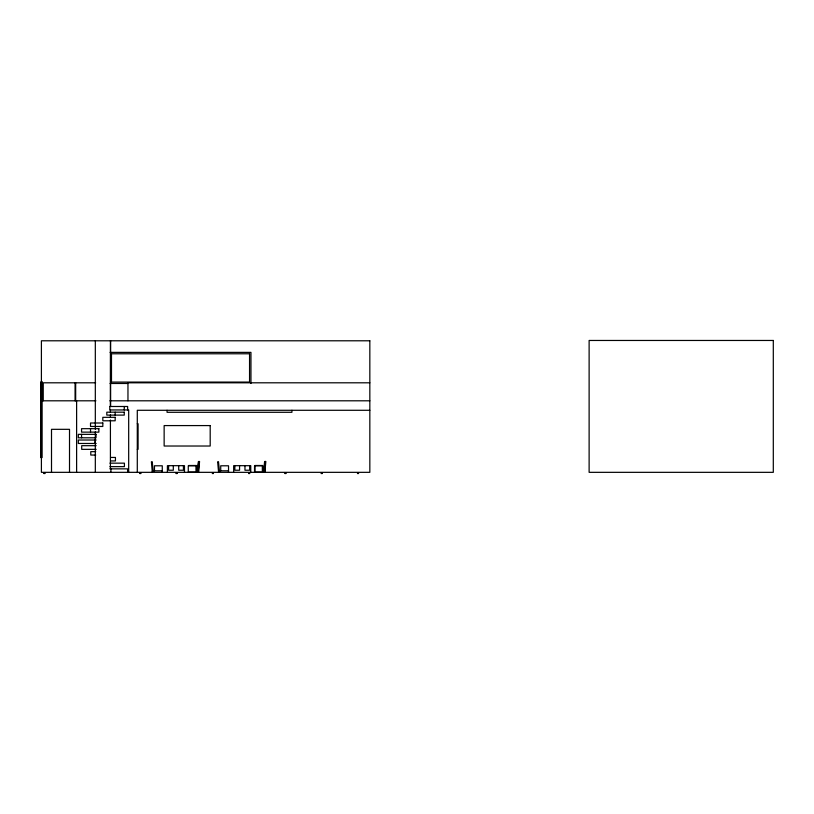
<?xml version="1.0" encoding="UTF-8"?>
<svg xmlns="http://www.w3.org/2000/svg" width="814" height="814" viewBox="0 0 814 814"><rect width="100%" height="100%" fill="white"/><g stroke="black" fill="none" stroke-linecap="round" stroke-linejoin="round"><path stroke-width="1.22" d="M152.33 471.153L153.734 470.807M218.59 471.153L219.994 470.807M110.083 352.37L250.956 352.37L250.956 383.475M95.635 382.804L43.244 382.804L43.244 400.803M369.831 382.804L127.961 382.804L127.961 400.803M110.083 383.475L127.727 383.475M40.7 383.577L41.392 383.577M41.402 400.803L95.91 400.803M109.87 400.803L369.831 400.803M369.831 410.287L137.291 410.287L137.291 472.334M137.291 423.758L138.085 423.758L138.085 449.308L137.291 449.308M96.184 440.018L78.327 440.018L78.327 443.467L96.184 443.467M96.184 445.685L81.705 445.685L81.705 449.348L96.184 449.348M95.716 451.648L90.781 451.648L90.781 455.057L95.716 455.057M110.511 457.437L115.435 457.437L115.435 460.938L110.511 460.938M109.931 463.156L124.41 463.156L124.41 466.636L109.931 466.636M188.685 465.496L196.489 465.496L196.489 470.523L197.792 470.523L198.738 461.436L199.562 461.518L198.626 472.049L188.685 472.049M109.931 468.854L127.635 468.854L127.635 472.334M162.271 470.807L153.164 470.807L152.218 461.721L151.394 461.803L152.33 472.334M228.531 470.807L219.424 470.807L218.488 461.721L217.653 461.803L218.59 472.334M44.027 473.188L44.821 473.188M139.916 473.188L140.73 473.188M176.2 473.188L177.004 473.188M212.495 473.188L213.288 473.188M248.779 473.188L249.572 473.188M285.063 473.188L285.856 473.188M321.357 473.188L322.151 473.188M357.641 473.188L358.435 473.188M43.814 473.534L45.014 473.534M139.693 473.534L140.924 473.534M175.987 473.534L177.187 473.534M212.281 473.534L213.472 473.534M248.565 473.534L249.766 473.534M284.849 473.534L286.05 473.534M321.133 473.534L322.334 473.534M357.427 473.534L358.628 473.534M263.482 470.523L264.886 470.868M197.222 470.523L198.626 470.868M291.931 410.287L291.931 412.291L167.053 412.291L167.053 410.287M264.489 472.334L265.425 461.803L264.591 461.721L263.655 470.807L262.342 470.807L262.342 465.791L254.538 465.791L254.538 472.334M250.753 472.334L250.753 465.679L233.659 465.679L233.659 472.334M249.684 465.679L249.684 470.238L244.963 470.238L244.963 465.679M239.57 465.679L239.57 470.238L234.849 470.238L234.849 465.679M228.531 472.334L228.531 465.791L220.726 465.791L220.726 470.807M198.219 472.334L199.165 461.803L198.331 461.721L197.385 470.807L196.082 470.807L196.082 465.791L188.278 465.791L188.278 472.334M184.483 472.334L184.483 465.679L167.399 465.679L167.399 472.334M183.425 465.679L183.425 470.238L178.704 470.238L178.704 465.679M173.311 465.679L173.311 470.238L168.59 470.238L168.59 465.679M162.271 472.334L162.271 465.791L154.467 465.791L154.467 470.807M128.683 472.334L128.683 409.951L109.768 409.951L109.768 406.491L127.635 406.491L127.635 409.951M124.257 406.491L124.257 409.951M115.171 412.179L115.171 415.109M110.908 468.854L110.908 472.334M110.623 340.791L110.623 406.522M110.419 340.791L110.338 406.491M110.419 409.951L110.419 412.464M110.419 414.967L110.419 417.47M110.419 419.983L110.419 468.854M95.319 340.791L95.319 429.324M95.319 431.858L95.319 472.334M95.045 440.018L95.045 443.467M90.517 428.673L90.517 432.132M81.553 434.35L81.553 437.8M76.618 400.803L76.618 472.334M75.671 382.804L75.671 400.803M75.071 382.804L75.071 400.803M69.516 472.334L69.516 429.324L51.506 429.324L51.506 472.334M264.998 461.436L264.062 470.523L262.749 470.523L262.749 465.496L254.945 465.496L254.945 472.049L264.886 472.049L265.832 461.518L264.998 461.436M773.3 340.466L589.122 340.466L589.122 472.334L773.3 472.334L773.3 340.466M369.831 340.791L41.402 340.791L41.402 472.334L369.831 472.334L369.831 340.791M249.552 353.775L111.487 353.775L111.487 382.081L249.552 382.081L249.552 353.775M42.104 381.98L40.7 381.98L40.7 457.57L42.104 457.57L42.104 381.98M124.257 412.179L106.807 412.179L106.807 415.109L124.257 415.109L124.257 412.179M115.171 417.328L102.818 417.328L102.829 420.787L115.171 420.787L115.171 417.328M102.829 423.005L90.517 423.005L90.517 426.455L102.829 426.455L102.818 423.005M210.195 425.58L164.143 425.58L164.143 446.021L210.195 446.021L210.195 425.58M98.87 428.673L81.553 428.673L81.553 432.132L98.87 432.132L98.87 428.673M96.032 434.35L78.327 434.35L78.327 437.8L96.032 437.8L96.032 434.35"/></g></svg>
